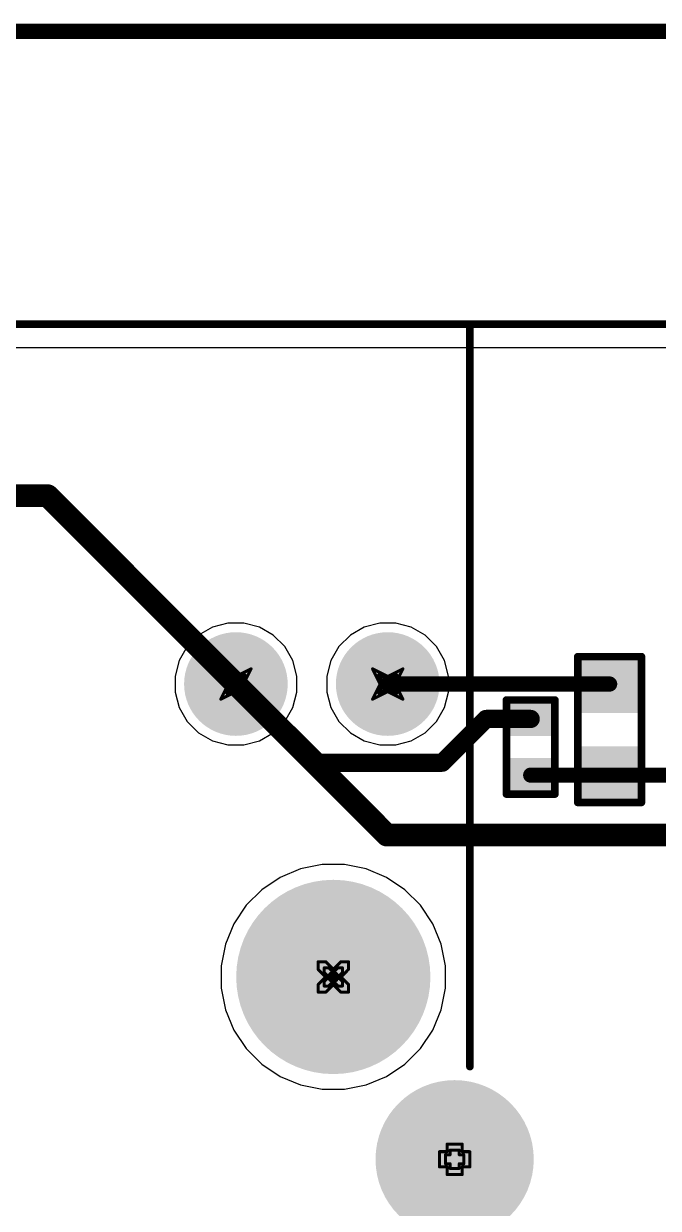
# Model space of a CAD drawing. Header units: inches. Extents: x 0 to 5032, y 0 to 5323.
# Drawn here: x 131.3 to 141.92, y 115.21 to 135.03 of the extents above; entities that cross this region are included whole.
import ezdxf

# ---------------------------------------------------------------- set-up
doc = ezdxf.new("R2010")
doc.units = ezdxf.units.IN
for name, color, linetype in [('Board Outline', 216, 'Continuous'), ('Bottom Layer', 5, 'Continuous'), ('Bottom Solder', 6, 'Continuous'), ('Drill Drawing', 1, 'Continuous'), ('Layer 1', 16, 'Continuous'), ('Layer 2', 76, 'Continuous'), ('Multi-Layer', 9, 'Continuous'), ('Pad Holes', 156, 'Continuous'), ('Top Layer', 1, 'Continuous'), ('Top Overlay', 2, 'Continuous'), ('Top Paste', 8, 'Continuous'), ('Top Solder', 216, 'Continuous')]:
    doc.layers.add(name, color=color, linetype=linetype)

# ---------------------------------------------------------------- blocks, each defined once
blk = doc.blocks.new('HR911105A_224')
at = {"layer": 'Bottom Layer'}
h = blk.add_hatch(color=5, dxfattribs=at)
edge = h.paths.add_edge_path()
edge.add_arc((4.085, 6.895), 0.765, 0, 360)
h = blk.add_hatch(color=5, dxfattribs=at)
edge = h.paths.add_edge_path()
edge.add_arc((6.625, 6.895), 0.765, 0, 360)
h = blk.add_hatch(color=5, dxfattribs=at)
edge = h.paths.add_edge_path()
edge.add_arc((7.745, -1.055), 1.222, 0, 360)
at = {"layer": 'Bottom Solder'}
h = blk.add_hatch(color=6, dxfattribs=at)
edge = h.paths.add_edge_path()
edge.add_arc((4.085, 6.895), 0.867, 0, 360)
h = blk.add_hatch(color=6, dxfattribs=at)
edge = h.paths.add_edge_path()
edge.add_arc((6.625, 6.895), 0.867, 0, 360)
h = blk.add_hatch(color=6, dxfattribs=at)
edge = h.paths.add_edge_path()
edge.add_arc((5.715, 1.995), 0.102, 0, 360)
h = blk.add_hatch(color=6, dxfattribs=at)
edge = h.paths.add_edge_path()
edge.add_arc((7.745, -1.055), 1.324, 0, 360)
at = {"layer": 'Layer 1'}
h = blk.add_hatch(color=16, dxfattribs=at)
edge = h.paths.add_edge_path()
edge.add_arc((4.085, 6.895), 0.765, 0, 360)
h = blk.add_hatch(color=16, dxfattribs=at)
edge = h.paths.add_edge_path()
edge.add_arc((6.625, 6.895), 0.765, 0, 360)
h = blk.add_hatch(color=16, dxfattribs=at)
edge = h.paths.add_edge_path()
edge.add_arc((7.745, -1.055), 1.222, 0, 360)
at = {"layer": 'Layer 2'}
h = blk.add_hatch(color=76, dxfattribs=at)
edge = h.paths.add_edge_path()
edge.add_arc((4.085, 6.895), 0.765, 0, 360)
h = blk.add_hatch(color=76, dxfattribs=at)
edge = h.paths.add_edge_path()
edge.add_arc((6.625, 6.895), 0.765, 0, 360)
h = blk.add_hatch(color=76, dxfattribs=at)
edge = h.paths.add_edge_path()
edge.add_arc((7.745, -1.055), 1.222, 0, 360)
at = {"layer": 'Multi-Layer'}
h = blk.add_hatch(color=9, dxfattribs=at)
edge = h.paths.add_edge_path()
edge.add_arc((4.085, 6.895), 0.765, 0, 360)
h = blk.add_hatch(color=9, dxfattribs=at)
edge = h.paths.add_edge_path()
edge.add_arc((6.625, 6.895), 0.765, 0, 360)
h = blk.add_hatch(color=9, dxfattribs=at)
edge = h.paths.add_edge_path()
edge.add_arc((7.745, -1.055), 1.222, 0, 360)
at = {"layer": 'Pad Holes'}
h = blk.add_hatch(color=7, dxfattribs=at)
edge = h.paths.add_edge_path()
edge.add_arc((4.085, 6.895), 0.51, 0, 360)
h = blk.add_hatch(color=7, dxfattribs=at)
edge = h.paths.add_edge_path()
edge.add_arc((6.625, 6.895), 0.51, 0, 360)
h = blk.add_hatch(color=7, dxfattribs=at)
edge = h.paths.add_edge_path()
edge.add_arc((5.715, 1.995), 1.625, 0, 360)
h = blk.add_hatch(color=7, dxfattribs=at)
edge = h.paths.add_edge_path()
edge.add_arc((7.745, -1.055), 0.815, 0, 360)
at = {"layer": 'Top Layer'}
h = blk.add_hatch(color=1, dxfattribs=at)
edge = h.paths.add_edge_path()
edge.add_arc((4.085, 6.895), 0.765, 0, 360)
h = blk.add_hatch(color=1, dxfattribs=at)
edge = h.paths.add_edge_path()
edge.add_arc((6.625, 6.895), 0.765, 0, 360)
h = blk.add_hatch(color=1, dxfattribs=at)
edge = h.paths.add_edge_path()
edge.add_arc((7.745, -1.055), 1.222, 0, 360)
at = {"layer": 'Top Solder'}
h = blk.add_hatch(color=216, dxfattribs=at)
edge = h.paths.add_edge_path()
edge.add_arc((4.085, 6.895), 0.867, 0, 360)
h = blk.add_hatch(color=216, dxfattribs=at)
edge = h.paths.add_edge_path()
edge.add_arc((6.625, 6.895), 0.867, 0, 360)
h = blk.add_hatch(color=216, dxfattribs=at)
edge = h.paths.add_edge_path()
edge.add_arc((5.715, 1.995), 0.102, 0, 360)
h = blk.add_hatch(color=216, dxfattribs=at)
edge = h.paths.add_edge_path()
edge.add_arc((7.745, -1.055), 1.324, 0, 360)
at = {"layer": 'Top Overlay'}
for points in [[(-8, 12.915, 0.127, 0.127, 0), (8, 12.915, 0.127, 0.127, 0)], [(8, 0.495, 0.127, 0.127, 0), (8, 12.915, 0.127, 0.127, 0)]]:
    blk.add_lwpolyline(points, format="xyseb", dxfattribs=at)
for points in [[(7.968, 12.915, 0.0635, 0.0635, 1), (8.032, 12.915, 0.0635, 0.0635, 1)], [(7.968, 12.915, 0.0635, 0.0635, 1), (8.032, 12.915, 0.0635, 0.0635, 1)], [(7.968, 0.495, 0.0635, 0.0635, 1), (8.032, 0.495, 0.0635, 0.0635, 1)]]:
    blk.add_lwpolyline(points, format="xyseb", close=True, dxfattribs=at)
blk = doc.blocks.new('R___0603_238')
at = {"layer": 'Top Layer'}
for points in [[(-0.381, 0.4445), (-0.381, -0.4445), (-1.143, -0.4445), (-1.143, 0.4445)], [(1.143, 0.4445), (1.143, -0.4445), (0.381, -0.4445), (0.381, 0.4445)]]:
    blk.add_hatch(color=1, dxfattribs=at).paths.add_polyline_path(points)
at = {"layer": 'Top Paste'}
for points in [[(-0.381, 0.4445), (-0.381, -0.4445), (-1.143, -0.4445), (-1.143, 0.4445)], [(1.143, 0.4445), (1.143, -0.4445), (0.381, -0.4445), (0.381, 0.4445)]]:
    blk.add_hatch(color=8, dxfattribs=at).paths.add_polyline_path(points)
at = {"layer": 'Top Solder'}
for points in [[(-0.2794, 0.5461), (-0.2794, -0.5461), (-1.2446, -0.5461), (-1.2446, 0.5461)], [(1.2446, 0.5461), (1.2446, -0.5461), (0.2794, -0.5461), (0.2794, 0.5461)]]:
    blk.add_hatch(color=216, dxfattribs=at).paths.add_polyline_path(points)
at = {"layer": 'Top Overlay'}
for points in [[(-1.2192, 0.5334, 0.127, 0.127, 0), (1.2192, 0.5334, 0.127, 0.127, 0)], [(-1.2192, 0.5334, 0.127, 0.127, 0), (-1.2192, -0.5334, 0.127, 0.127, 0)], [(1.2192, 0.5334, 0.127, 0.127, 0), (1.2192, -0.5334, 0.127, 0.127, 0)], [(-1.2192, -0.5334, 0.127, 0.127, 0), (1.2192, -0.5334, 0.127, 0.127, 0)]]:
    blk.add_lwpolyline(points, format="xyseb", dxfattribs=at)
for points in [[(-1.25095, 0.5334, 0.0635, 0.0635, 1), (-1.18745, 0.5334, 0.0635, 0.0635, 1)], [(-1.25095, 0.5334, 0.0635, 0.0635, 1), (-1.18745, 0.5334, 0.0635, 0.0635, 1)], [(1.18745, 0.5334, 0.0635, 0.0635, 1), (1.25095, 0.5334, 0.0635, 0.0635, 1)], [(1.18745, 0.5334, 0.0635, 0.0635, 1), (1.25095, 0.5334, 0.0635, 0.0635, 1)], [(-1.25095, -0.5334, 0.0635, 0.0635, 1), (-1.18745, -0.5334, 0.0635, 0.0635, 1)], [(-1.25095, -0.5334, 0.0635, 0.0635, 1), (-1.18745, -0.5334, 0.0635, 0.0635, 1)], [(1.18745, -0.5334, 0.0635, 0.0635, 1), (1.25095, -0.5334, 0.0635, 0.0635, 1)], [(1.18745, -0.5334, 0.0635, 0.0635, 1), (1.25095, -0.5334, 0.0635, 0.0635, 1)]]:
    blk.add_lwpolyline(points, format="xyseb", close=True, dxfattribs=at)
blk = doc.blocks.new('R___0402_242')
at = {"layer": 'Top Layer'}
for points in [[(-0.699, -0.318), (-0.699, 0.317), (-0.241, 0.317), (-0.241, -0.318)], [(0.241, -0.318), (0.241, 0.317), (0.699, 0.317), (0.699, -0.318)]]:
    blk.add_hatch(color=1, dxfattribs=at).paths.add_polyline_path(points)
at = {"layer": 'Top Paste'}
for points in [[(-0.699, -0.318), (-0.699, 0.317), (-0.241, 0.317), (-0.241, -0.318)], [(0.241, -0.318), (0.241, 0.317), (0.699, 0.317), (0.699, -0.318)]]:
    blk.add_hatch(color=8, dxfattribs=at).paths.add_polyline_path(points)
at = {"layer": 'Top Solder'}
for points in [[(-0.754, -0.373), (-0.754, 0.373), (-0.186, 0.373), (-0.186, -0.373)], [(0.186, -0.373), (0.186, 0.373), (0.754, 0.373), (0.754, -0.373)]]:
    blk.add_hatch(color=216, dxfattribs=at).paths.add_polyline_path(points)
at = {"layer": 'Top Overlay'}
for points in [[(-0.787, -0.406, 0.127, 0.127, 0), (-0.787, 0.406, 0.127, 0.127, 0)], [(0.787, 0.406, 0.127, 0.127, 0), (-0.787, 0.406, 0.127, 0.127, 0)], [(0.787, -0.406, 0.127, 0.127, 0), (0.787, 0.406, 0.127, 0.127, 0)], [(0.787, -0.406, 0.127, 0.127, 0), (-0.787, -0.406, 0.127, 0.127, 0)], [(0.813, -0.432, 0.00323, 0.00323, 0), (-0.813, -0.432, 0.00323, 0.00323, 0)]]:
    blk.add_lwpolyline(points, format="xyseb", dxfattribs=at)
for points in [[(-0.819, 0.406, 0.0635, 0.0635, 1), (-0.756, 0.406, 0.0635, 0.0635, 1)], [(-0.819, 0.406, 0.0635, 0.0635, 1), (-0.756, 0.406, 0.0635, 0.0635, 1)], [(0.756, 0.406, 0.0635, 0.0635, 1), (0.819, 0.406, 0.0635, 0.0635, 1)], [(0.756, 0.406, 0.0635, 0.0635, 1), (0.819, 0.406, 0.0635, 0.0635, 1)], [(-0.819, -0.406, 0.0635, 0.0635, 1), (-0.756, -0.406, 0.0635, 0.0635, 1)], [(-0.819, -0.406, 0.0635, 0.0635, 1), (-0.756, -0.406, 0.0635, 0.0635, 1)], [(0.756, -0.406, 0.0635, 0.0635, 1), (0.819, -0.406, 0.0635, 0.0635, 1)], [(0.756, -0.406, 0.0635, 0.0635, 1), (0.819, -0.406, 0.0635, 0.0635, 1)], [(-0.814, -0.432, 0.00161, 0.00161, 1), (-0.812, -0.432, 0.00161, 0.00161, 1)], [(0.812, -0.432, 0.00161, 0.00161, 1), (0.814, -0.432, 0.00161, 0.00161, 1)]]:
    blk.add_lwpolyline(points, format="xyseb", close=True, dxfattribs=at)

msp = doc.modelspace()

# ---------------------------------------------------------------- linework, layer by layer
at = {"layer": 'Board Outline'}
for points in [[(107.618, 134.899, 0.254, 0.254, 0), (200, 134.899, 0.254, 0.254, 0)], [(0, 130, 0.127, 0.127, 0), (200, 130, 0.127, 0.127, 0)]]:
    msp.add_lwpolyline(points, format="xyseb", dxfattribs=at)
at = {"layer": 'Bottom Layer'}
msp.add_line((162.213, 130.002), (122.775, 130.002), dxfattribs=at)
at = {"layer": 'Drill Drawing'}
for points in [[(134.598, 124.234, 0.0508, 0.0508, 0), (134.852, 124.107, 0.0508, 0.0508, 0)], [(134.598, 124.234, 0.0508, 0.0508, 0), (134.725, 123.98, 0.0508, 0.0508, 0)], [(134.852, 124.107, 0.0508, 0.0508, 0), (135.106, 124.234, 0.0508, 0.0508, 0)], [(134.979, 123.98, 0.0508, 0.0508, 0), (135.106, 124.234, 0.0508, 0.0508, 0)], [(137.138, 124.234, 0.0508, 0.0508, 0), (137.392, 124.107, 0.0508, 0.0508, 0)], [(137.138, 124.234, 0.0508, 0.0508, 0), (137.265, 123.98, 0.0508, 0.0508, 0)], [(137.392, 124.107, 0.0508, 0.0508, 0), (137.646, 124.234, 0.0508, 0.0508, 0)], [(137.519, 123.98, 0.0508, 0.0508, 0), (137.646, 124.234, 0.0508, 0.0508, 0)], [(134.7, 124.132, 0.0508, 0.0508, 0), (134.852, 124.056, 0.0508, 0.0508, 0)], [(134.7, 124.132, 0.0508, 0.0508, 0), (134.776, 123.98, 0.0508, 0.0508, 0)], [(134.852, 124.056, 0.0508, 0.0508, 0), (135.005, 124.132, 0.0508, 0.0508, 0)], [(134.929, 123.98, 0.0508, 0.0508, 0), (135.005, 124.132, 0.0508, 0.0508, 0)], [(137.24, 124.132, 0.0508, 0.0508, 0), (137.392, 124.056, 0.0508, 0.0508, 0)], [(137.24, 124.132, 0.0508, 0.0508, 0), (137.316, 123.98, 0.0508, 0.0508, 0)], [(137.392, 124.056, 0.0508, 0.0508, 0), (137.545, 124.132, 0.0508, 0.0508, 0)], [(137.469, 123.98, 0.0508, 0.0508, 0), (137.545, 124.132, 0.0508, 0.0508, 0)], [(134.598, 123.726, 0.0508, 0.0508, 0), (134.725, 123.98, 0.0508, 0.0508, 0)], [(134.598, 123.726, 0.0508, 0.0508, 0), (134.852, 123.853, 0.0508, 0.0508, 0)], [(134.7, 123.828, 0.0508, 0.0508, 0), (134.776, 123.98, 0.0508, 0.0508, 0)], [(134.7, 123.828, 0.0508, 0.0508, 0), (134.852, 123.904, 0.0508, 0.0508, 0)], [(134.852, 123.904, 0.0508, 0.0508, 0), (135.005, 123.828, 0.0508, 0.0508, 0)], [(134.852, 123.853, 0.0508, 0.0508, 0), (135.106, 123.726, 0.0508, 0.0508, 0)], [(134.929, 123.98, 0.0508, 0.0508, 0), (135.005, 123.828, 0.0508, 0.0508, 0)], [(134.979, 123.98, 0.0508, 0.0508, 0), (135.106, 123.726, 0.0508, 0.0508, 0)], [(137.138, 123.726, 0.0508, 0.0508, 0), (137.265, 123.98, 0.0508, 0.0508, 0)], [(137.138, 123.726, 0.0508, 0.0508, 0), (137.392, 123.853, 0.0508, 0.0508, 0)], [(137.24, 123.828, 0.0508, 0.0508, 0), (137.316, 123.98, 0.0508, 0.0508, 0)], [(137.24, 123.828, 0.0508, 0.0508, 0), (137.392, 123.904, 0.0508, 0.0508, 0)], [(137.392, 123.904, 0.0508, 0.0508, 0), (137.545, 123.828, 0.0508, 0.0508, 0)], [(137.392, 123.853, 0.0508, 0.0508, 0), (137.646, 123.726, 0.0508, 0.0508, 0)], [(137.469, 123.98, 0.0508, 0.0508, 0), (137.545, 123.828, 0.0508, 0.0508, 0)], [(137.519, 123.98, 0.0508, 0.0508, 0), (137.646, 123.726, 0.0508, 0.0508, 0)], [(136.228, 119.207, 0.0508, 0.0508, 0), (136.228, 119.334, 0.0508, 0.0508, 0)], [(136.228, 119.334, 0.0508, 0.0508, 0), (136.355, 119.334, 0.0508, 0.0508, 0)], [(136.355, 119.334, 0.0508, 0.0508, 0), (136.482, 119.207, 0.0508, 0.0508, 0)], [(136.482, 119.207, 0.0508, 0.0508, 0), (136.609, 119.334, 0.0508, 0.0508, 0)], [(136.609, 119.334, 0.0508, 0.0508, 0), (136.736, 119.334, 0.0508, 0.0508, 0)], [(136.736, 119.207, 0.0508, 0.0508, 0), (136.736, 119.334, 0.0508, 0.0508, 0)], [(136.228, 119.207, 0.0508, 0.0508, 0), (136.355, 119.08, 0.0508, 0.0508, 0)], [(136.228, 118.953, 0.0508, 0.0508, 0), (136.355, 119.08, 0.0508, 0.0508, 0)], [(136.33, 119.156, 0.0508, 0.0508, 0), (136.33, 119.232, 0.0508, 0.0508, 0)], [(136.33, 119.232, 0.0508, 0.0508, 0), (136.406, 119.232, 0.0508, 0.0508, 0)], [(136.33, 119.156, 0.0508, 0.0508, 0), (136.406, 119.08, 0.0508, 0.0508, 0)], [(136.33, 119.004, 0.0508, 0.0508, 0), (136.406, 119.08, 0.0508, 0.0508, 0)], [(136.406, 119.232, 0.0508, 0.0508, 0), (136.482, 119.156, 0.0508, 0.0508, 0)], [(136.482, 119.156, 0.0508, 0.0508, 0), (136.559, 119.232, 0.0508, 0.0508, 0)], [(136.559, 119.232, 0.0508, 0.0508, 0), (136.635, 119.232, 0.0508, 0.0508, 0)], [(136.559, 119.08, 0.0508, 0.0508, 0), (136.635, 119.156, 0.0508, 0.0508, 0)], [(136.559, 119.08, 0.0508, 0.0508, 0), (136.635, 119.004, 0.0508, 0.0508, 0)], [(136.609, 119.08, 0.0508, 0.0508, 0), (136.736, 119.207, 0.0508, 0.0508, 0)], [(136.609, 119.08, 0.0508, 0.0508, 0), (136.736, 118.953, 0.0508, 0.0508, 0)], [(136.635, 119.156, 0.0508, 0.0508, 0), (136.635, 119.232, 0.0508, 0.0508, 0)], [(136.228, 118.826, 0.0508, 0.0508, 0), (136.228, 118.953, 0.0508, 0.0508, 0)], [(136.33, 118.928, 0.0508, 0.0508, 0), (136.33, 119.004, 0.0508, 0.0508, 0)], [(136.33, 118.928, 0.0508, 0.0508, 0), (136.406, 118.928, 0.0508, 0.0508, 0)], [(136.355, 118.826, 0.0508, 0.0508, 0), (136.482, 118.953, 0.0508, 0.0508, 0)], [(136.406, 118.928, 0.0508, 0.0508, 0), (136.482, 119.004, 0.0508, 0.0508, 0)], [(136.482, 119.004, 0.0508, 0.0508, 0), (136.559, 118.928, 0.0508, 0.0508, 0)], [(136.482, 118.953, 0.0508, 0.0508, 0), (136.609, 118.826, 0.0508, 0.0508, 0)], [(136.559, 118.928, 0.0508, 0.0508, 0), (136.635, 118.928, 0.0508, 0.0508, 0)], [(136.635, 118.928, 0.0508, 0.0508, 0), (136.635, 119.004, 0.0508, 0.0508, 0)], [(136.736, 118.826, 0.0508, 0.0508, 0), (136.736, 118.953, 0.0508, 0.0508, 0)], [(136.228, 118.826, 0.0508, 0.0508, 0), (136.355, 118.826, 0.0508, 0.0508, 0)], [(136.609, 118.826, 0.0508, 0.0508, 0), (136.736, 118.826, 0.0508, 0.0508, 0)], [(138.258, 115.903, 0.0508, 0.0508, 0), (138.258, 116.157, 0.0508, 0.0508, 0)], [(138.258, 116.157, 0.0508, 0.0508, 0), (138.385, 116.157, 0.0508, 0.0508, 0)], [(138.36, 115.954, 0.0508, 0.0508, 0), (138.36, 116.106, 0.0508, 0.0508, 0)], [(138.36, 116.106, 0.0508, 0.0508, 0), (138.436, 116.106, 0.0508, 0.0508, 0)], [(138.385, 116.157, 0.0508, 0.0508, 0), (138.385, 116.284, 0.0508, 0.0508, 0)], [(138.385, 116.284, 0.0508, 0.0508, 0), (138.639, 116.284, 0.0508, 0.0508, 0)], [(138.436, 116.106, 0.0508, 0.0508, 0), (138.436, 116.182, 0.0508, 0.0508, 0)], [(138.436, 116.182, 0.0508, 0.0508, 0), (138.589, 116.182, 0.0508, 0.0508, 0)], [(138.589, 116.106, 0.0508, 0.0508, 0), (138.589, 116.182, 0.0508, 0.0508, 0)], [(138.589, 116.106, 0.0508, 0.0508, 0), (138.665, 116.106, 0.0508, 0.0508, 0)], [(138.639, 116.157, 0.0508, 0.0508, 0), (138.639, 116.284, 0.0508, 0.0508, 0)], [(138.639, 116.157, 0.0508, 0.0508, 0), (138.766, 116.157, 0.0508, 0.0508, 0)], [(138.665, 115.954, 0.0508, 0.0508, 0), (138.665, 116.106, 0.0508, 0.0508, 0)], [(138.766, 115.903, 0.0508, 0.0508, 0), (138.766, 116.157, 0.0508, 0.0508, 0)], [(138.258, 115.903, 0.0508, 0.0508, 0), (138.385, 115.903, 0.0508, 0.0508, 0)], [(138.36, 115.954, 0.0508, 0.0508, 0), (138.436, 115.954, 0.0508, 0.0508, 0)], [(138.385, 115.776, 0.0508, 0.0508, 0), (138.385, 115.903, 0.0508, 0.0508, 0)], [(138.436, 115.878, 0.0508, 0.0508, 0), (138.436, 115.954, 0.0508, 0.0508, 0)], [(138.589, 115.954, 0.0508, 0.0508, 0), (138.665, 115.954, 0.0508, 0.0508, 0)], [(138.589, 115.878, 0.0508, 0.0508, 0), (138.589, 115.954, 0.0508, 0.0508, 0)], [(138.639, 115.903, 0.0508, 0.0508, 0), (138.766, 115.903, 0.0508, 0.0508, 0)], [(138.639, 115.776, 0.0508, 0.0508, 0), (138.639, 115.903, 0.0508, 0.0508, 0)], [(138.385, 115.776, 0.0508, 0.0508, 0), (138.639, 115.776, 0.0508, 0.0508, 0)], [(138.436, 115.878, 0.0508, 0.0508, 0), (138.589, 115.878, 0.0508, 0.0508, 0)]]:
    msp.add_lwpolyline(points, format="xyseb", dxfattribs=at)
for points in [[(134.586, 124.234, 0.0254, 0.0254, 1), (134.611, 124.234, 0.0254, 0.0254, 1)], [(134.586, 124.234, 0.0254, 0.0254, 1), (134.611, 124.234, 0.0254, 0.0254, 1)], [(135.094, 124.234, 0.0254, 0.0254, 1), (135.119, 124.234, 0.0254, 0.0254, 1)], [(135.094, 124.234, 0.0254, 0.0254, 1), (135.119, 124.234, 0.0254, 0.0254, 1)], [(137.126, 124.234, 0.0254, 0.0254, 1), (137.151, 124.234, 0.0254, 0.0254, 1)], [(137.126, 124.234, 0.0254, 0.0254, 1), (137.151, 124.234, 0.0254, 0.0254, 1)], [(137.634, 124.234, 0.0254, 0.0254, 1), (137.659, 124.234, 0.0254, 0.0254, 1)], [(137.634, 124.234, 0.0254, 0.0254, 1), (137.659, 124.234, 0.0254, 0.0254, 1)], [(134.687, 124.132, 0.0254, 0.0254, 1), (134.713, 124.132, 0.0254, 0.0254, 1)], [(134.687, 124.132, 0.0254, 0.0254, 1), (134.713, 124.132, 0.0254, 0.0254, 1)], [(134.84, 124.107, 0.0254, 0.0254, 1), (134.865, 124.107, 0.0254, 0.0254, 1)], [(134.84, 124.107, 0.0254, 0.0254, 1), (134.865, 124.107, 0.0254, 0.0254, 1)], [(134.84, 124.056, 0.0254, 0.0254, 1), (134.865, 124.056, 0.0254, 0.0254, 1)], [(134.84, 124.056, 0.0254, 0.0254, 1), (134.865, 124.056, 0.0254, 0.0254, 1)], [(134.992, 124.132, 0.0254, 0.0254, 1), (135.017, 124.132, 0.0254, 0.0254, 1)], [(134.992, 124.132, 0.0254, 0.0254, 1), (135.017, 124.132, 0.0254, 0.0254, 1)], [(137.227, 124.132, 0.0254, 0.0254, 1), (137.253, 124.132, 0.0254, 0.0254, 1)], [(137.227, 124.132, 0.0254, 0.0254, 1), (137.253, 124.132, 0.0254, 0.0254, 1)], [(137.38, 124.107, 0.0254, 0.0254, 1), (137.405, 124.107, 0.0254, 0.0254, 1)], [(137.38, 124.107, 0.0254, 0.0254, 1), (137.405, 124.107, 0.0254, 0.0254, 1)], [(137.38, 124.056, 0.0254, 0.0254, 1), (137.405, 124.056, 0.0254, 0.0254, 1)], [(137.38, 124.056, 0.0254, 0.0254, 1), (137.405, 124.056, 0.0254, 0.0254, 1)], [(137.532, 124.132, 0.0254, 0.0254, 1), (137.557, 124.132, 0.0254, 0.0254, 1)], [(137.532, 124.132, 0.0254, 0.0254, 1), (137.557, 124.132, 0.0254, 0.0254, 1)], [(134.713, 123.98, 0.0254, 0.0254, 1), (134.738, 123.98, 0.0254, 0.0254, 1)], [(134.713, 123.98, 0.0254, 0.0254, 1), (134.738, 123.98, 0.0254, 0.0254, 1)], [(134.763, 123.98, 0.0254, 0.0254, 1), (134.789, 123.98, 0.0254, 0.0254, 1)], [(134.763, 123.98, 0.0254, 0.0254, 1), (134.789, 123.98, 0.0254, 0.0254, 1)], [(134.84, 123.904, 0.0254, 0.0254, 1), (134.865, 123.904, 0.0254, 0.0254, 1)], [(134.84, 123.904, 0.0254, 0.0254, 1), (134.865, 123.904, 0.0254, 0.0254, 1)], [(134.84, 123.853, 0.0254, 0.0254, 1), (134.865, 123.853, 0.0254, 0.0254, 1)], [(134.84, 123.853, 0.0254, 0.0254, 1), (134.865, 123.853, 0.0254, 0.0254, 1)], [(134.916, 123.98, 0.0254, 0.0254, 1), (134.941, 123.98, 0.0254, 0.0254, 1)], [(134.916, 123.98, 0.0254, 0.0254, 1), (134.941, 123.98, 0.0254, 0.0254, 1)], [(134.967, 123.98, 0.0254, 0.0254, 1), (134.992, 123.98, 0.0254, 0.0254, 1)], [(134.967, 123.98, 0.0254, 0.0254, 1), (134.992, 123.98, 0.0254, 0.0254, 1)], [(137.253, 123.98, 0.0254, 0.0254, 1), (137.278, 123.98, 0.0254, 0.0254, 1)], [(137.253, 123.98, 0.0254, 0.0254, 1), (137.278, 123.98, 0.0254, 0.0254, 1)], [(137.303, 123.98, 0.0254, 0.0254, 1), (137.329, 123.98, 0.0254, 0.0254, 1)], [(137.303, 123.98, 0.0254, 0.0254, 1), (137.329, 123.98, 0.0254, 0.0254, 1)], [(137.38, 123.904, 0.0254, 0.0254, 1), (137.405, 123.904, 0.0254, 0.0254, 1)], [(137.38, 123.904, 0.0254, 0.0254, 1), (137.405, 123.904, 0.0254, 0.0254, 1)], [(137.38, 123.853, 0.0254, 0.0254, 1), (137.405, 123.853, 0.0254, 0.0254, 1)], [(137.38, 123.853, 0.0254, 0.0254, 1), (137.405, 123.853, 0.0254, 0.0254, 1)], [(137.456, 123.98, 0.0254, 0.0254, 1), (137.481, 123.98, 0.0254, 0.0254, 1)], [(137.456, 123.98, 0.0254, 0.0254, 1), (137.481, 123.98, 0.0254, 0.0254, 1)], [(137.507, 123.98, 0.0254, 0.0254, 1), (137.532, 123.98, 0.0254, 0.0254, 1)], [(137.507, 123.98, 0.0254, 0.0254, 1), (137.532, 123.98, 0.0254, 0.0254, 1)], [(134.586, 123.726, 0.0254, 0.0254, 1), (134.611, 123.726, 0.0254, 0.0254, 1)], [(134.586, 123.726, 0.0254, 0.0254, 1), (134.611, 123.726, 0.0254, 0.0254, 1)], [(134.687, 123.828, 0.0254, 0.0254, 1), (134.713, 123.828, 0.0254, 0.0254, 1)], [(134.687, 123.828, 0.0254, 0.0254, 1), (134.713, 123.828, 0.0254, 0.0254, 1)], [(134.992, 123.828, 0.0254, 0.0254, 1), (135.017, 123.828, 0.0254, 0.0254, 1)], [(134.992, 123.828, 0.0254, 0.0254, 1), (135.017, 123.828, 0.0254, 0.0254, 1)], [(135.094, 123.726, 0.0254, 0.0254, 1), (135.119, 123.726, 0.0254, 0.0254, 1)], [(135.094, 123.726, 0.0254, 0.0254, 1), (135.119, 123.726, 0.0254, 0.0254, 1)], [(137.126, 123.726, 0.0254, 0.0254, 1), (137.151, 123.726, 0.0254, 0.0254, 1)], [(137.126, 123.726, 0.0254, 0.0254, 1), (137.151, 123.726, 0.0254, 0.0254, 1)], [(137.227, 123.828, 0.0254, 0.0254, 1), (137.253, 123.828, 0.0254, 0.0254, 1)], [(137.227, 123.828, 0.0254, 0.0254, 1), (137.253, 123.828, 0.0254, 0.0254, 1)], [(137.532, 123.828, 0.0254, 0.0254, 1), (137.557, 123.828, 0.0254, 0.0254, 1)], [(137.532, 123.828, 0.0254, 0.0254, 1), (137.557, 123.828, 0.0254, 0.0254, 1)], [(137.634, 123.726, 0.0254, 0.0254, 1), (137.659, 123.726, 0.0254, 0.0254, 1)], [(137.634, 123.726, 0.0254, 0.0254, 1), (137.659, 123.726, 0.0254, 0.0254, 1)], [(136.216, 119.334, 0.0254, 0.0254, 1), (136.241, 119.334, 0.0254, 0.0254, 1)], [(136.216, 119.334, 0.0254, 0.0254, 1), (136.241, 119.334, 0.0254, 0.0254, 1)], [(136.343, 119.334, 0.0254, 0.0254, 1), (136.368, 119.334, 0.0254, 0.0254, 1)], [(136.343, 119.334, 0.0254, 0.0254, 1), (136.368, 119.334, 0.0254, 0.0254, 1)], [(136.597, 119.334, 0.0254, 0.0254, 1), (136.622, 119.334, 0.0254, 0.0254, 1)], [(136.597, 119.334, 0.0254, 0.0254, 1), (136.622, 119.334, 0.0254, 0.0254, 1)], [(136.724, 119.334, 0.0254, 0.0254, 1), (136.749, 119.334, 0.0254, 0.0254, 1)], [(136.724, 119.334, 0.0254, 0.0254, 1), (136.749, 119.334, 0.0254, 0.0254, 1)], [(136.216, 119.207, 0.0254, 0.0254, 1), (136.241, 119.207, 0.0254, 0.0254, 1)], [(136.216, 119.207, 0.0254, 0.0254, 1), (136.241, 119.207, 0.0254, 0.0254, 1)], [(136.317, 119.232, 0.0254, 0.0254, 1), (136.343, 119.232, 0.0254, 0.0254, 1)], [(136.317, 119.232, 0.0254, 0.0254, 1), (136.343, 119.232, 0.0254, 0.0254, 1)], [(136.317, 119.156, 0.0254, 0.0254, 1), (136.343, 119.156, 0.0254, 0.0254, 1)], [(136.317, 119.156, 0.0254, 0.0254, 1), (136.343, 119.156, 0.0254, 0.0254, 1)], [(136.343, 119.08, 0.0254, 0.0254, 1), (136.368, 119.08, 0.0254, 0.0254, 1)], [(136.343, 119.08, 0.0254, 0.0254, 1), (136.368, 119.08, 0.0254, 0.0254, 1)], [(136.393, 119.232, 0.0254, 0.0254, 1), (136.419, 119.232, 0.0254, 0.0254, 1)], [(136.393, 119.232, 0.0254, 0.0254, 1), (136.419, 119.232, 0.0254, 0.0254, 1)], [(136.393, 119.08, 0.0254, 0.0254, 1), (136.419, 119.08, 0.0254, 0.0254, 1)], [(136.393, 119.08, 0.0254, 0.0254, 1), (136.419, 119.08, 0.0254, 0.0254, 1)], [(136.47, 119.207, 0.0254, 0.0254, 1), (136.495, 119.207, 0.0254, 0.0254, 1)], [(136.47, 119.207, 0.0254, 0.0254, 1), (136.495, 119.207, 0.0254, 0.0254, 1)], [(136.47, 119.156, 0.0254, 0.0254, 1), (136.495, 119.156, 0.0254, 0.0254, 1)], [(136.47, 119.156, 0.0254, 0.0254, 1), (136.495, 119.156, 0.0254, 0.0254, 1)], [(136.546, 119.232, 0.0254, 0.0254, 1), (136.571, 119.232, 0.0254, 0.0254, 1)], [(136.546, 119.232, 0.0254, 0.0254, 1), (136.571, 119.232, 0.0254, 0.0254, 1)], [(136.546, 119.08, 0.0254, 0.0254, 1), (136.571, 119.08, 0.0254, 0.0254, 1)], [(136.546, 119.08, 0.0254, 0.0254, 1), (136.571, 119.08, 0.0254, 0.0254, 1)], [(136.597, 119.08, 0.0254, 0.0254, 1), (136.622, 119.08, 0.0254, 0.0254, 1)], [(136.597, 119.08, 0.0254, 0.0254, 1), (136.622, 119.08, 0.0254, 0.0254, 1)], [(136.622, 119.232, 0.0254, 0.0254, 1), (136.647, 119.232, 0.0254, 0.0254, 1)], [(136.622, 119.232, 0.0254, 0.0254, 1), (136.647, 119.232, 0.0254, 0.0254, 1)], [(136.622, 119.156, 0.0254, 0.0254, 1), (136.647, 119.156, 0.0254, 0.0254, 1)], [(136.622, 119.156, 0.0254, 0.0254, 1), (136.647, 119.156, 0.0254, 0.0254, 1)], [(136.724, 119.207, 0.0254, 0.0254, 1), (136.749, 119.207, 0.0254, 0.0254, 1)], [(136.724, 119.207, 0.0254, 0.0254, 1), (136.749, 119.207, 0.0254, 0.0254, 1)], [(136.216, 118.953, 0.0254, 0.0254, 1), (136.241, 118.953, 0.0254, 0.0254, 1)], [(136.216, 118.953, 0.0254, 0.0254, 1), (136.241, 118.953, 0.0254, 0.0254, 1)], [(136.317, 119.004, 0.0254, 0.0254, 1), (136.343, 119.004, 0.0254, 0.0254, 1)], [(136.317, 119.004, 0.0254, 0.0254, 1), (136.343, 119.004, 0.0254, 0.0254, 1)], [(136.317, 118.928, 0.0254, 0.0254, 1), (136.343, 118.928, 0.0254, 0.0254, 1)], [(136.317, 118.928, 0.0254, 0.0254, 1), (136.343, 118.928, 0.0254, 0.0254, 1)], [(136.393, 118.928, 0.0254, 0.0254, 1), (136.419, 118.928, 0.0254, 0.0254, 1)], [(136.393, 118.928, 0.0254, 0.0254, 1), (136.419, 118.928, 0.0254, 0.0254, 1)], [(136.47, 119.004, 0.0254, 0.0254, 1), (136.495, 119.004, 0.0254, 0.0254, 1)], [(136.47, 119.004, 0.0254, 0.0254, 1), (136.495, 119.004, 0.0254, 0.0254, 1)], [(136.47, 118.953, 0.0254, 0.0254, 1), (136.495, 118.953, 0.0254, 0.0254, 1)], [(136.47, 118.953, 0.0254, 0.0254, 1), (136.495, 118.953, 0.0254, 0.0254, 1)], [(136.546, 118.928, 0.0254, 0.0254, 1), (136.571, 118.928, 0.0254, 0.0254, 1)], [(136.546, 118.928, 0.0254, 0.0254, 1), (136.571, 118.928, 0.0254, 0.0254, 1)], [(136.622, 119.004, 0.0254, 0.0254, 1), (136.647, 119.004, 0.0254, 0.0254, 1)], [(136.622, 119.004, 0.0254, 0.0254, 1), (136.647, 119.004, 0.0254, 0.0254, 1)], [(136.622, 118.928, 0.0254, 0.0254, 1), (136.647, 118.928, 0.0254, 0.0254, 1)], [(136.622, 118.928, 0.0254, 0.0254, 1), (136.647, 118.928, 0.0254, 0.0254, 1)], [(136.724, 118.953, 0.0254, 0.0254, 1), (136.749, 118.953, 0.0254, 0.0254, 1)], [(136.724, 118.953, 0.0254, 0.0254, 1), (136.749, 118.953, 0.0254, 0.0254, 1)], [(136.216, 118.826, 0.0254, 0.0254, 1), (136.241, 118.826, 0.0254, 0.0254, 1)], [(136.216, 118.826, 0.0254, 0.0254, 1), (136.241, 118.826, 0.0254, 0.0254, 1)], [(136.343, 118.826, 0.0254, 0.0254, 1), (136.368, 118.826, 0.0254, 0.0254, 1)], [(136.343, 118.826, 0.0254, 0.0254, 1), (136.368, 118.826, 0.0254, 0.0254, 1)], [(136.597, 118.826, 0.0254, 0.0254, 1), (136.622, 118.826, 0.0254, 0.0254, 1)], [(136.597, 118.826, 0.0254, 0.0254, 1), (136.622, 118.826, 0.0254, 0.0254, 1)], [(136.724, 118.826, 0.0254, 0.0254, 1), (136.749, 118.826, 0.0254, 0.0254, 1)], [(136.724, 118.826, 0.0254, 0.0254, 1), (136.749, 118.826, 0.0254, 0.0254, 1)], [(138.246, 116.157, 0.0254, 0.0254, 1), (138.271, 116.157, 0.0254, 0.0254, 1)], [(138.246, 116.157, 0.0254, 0.0254, 1), (138.271, 116.157, 0.0254, 0.0254, 1)], [(138.347, 116.106, 0.0254, 0.0254, 1), (138.373, 116.106, 0.0254, 0.0254, 1)], [(138.347, 116.106, 0.0254, 0.0254, 1), (138.373, 116.106, 0.0254, 0.0254, 1)], [(138.373, 116.284, 0.0254, 0.0254, 1), (138.398, 116.284, 0.0254, 0.0254, 1)], [(138.373, 116.284, 0.0254, 0.0254, 1), (138.398, 116.284, 0.0254, 0.0254, 1)], [(138.373, 116.157, 0.0254, 0.0254, 1), (138.398, 116.157, 0.0254, 0.0254, 1)], [(138.373, 116.157, 0.0254, 0.0254, 1), (138.398, 116.157, 0.0254, 0.0254, 1)], [(138.423, 116.182, 0.0254, 0.0254, 1), (138.449, 116.182, 0.0254, 0.0254, 1)], [(138.423, 116.182, 0.0254, 0.0254, 1), (138.449, 116.182, 0.0254, 0.0254, 1)], [(138.423, 116.106, 0.0254, 0.0254, 1), (138.449, 116.106, 0.0254, 0.0254, 1)], [(138.423, 116.106, 0.0254, 0.0254, 1), (138.449, 116.106, 0.0254, 0.0254, 1)], [(138.576, 116.182, 0.0254, 0.0254, 1), (138.601, 116.182, 0.0254, 0.0254, 1)], [(138.576, 116.182, 0.0254, 0.0254, 1), (138.601, 116.182, 0.0254, 0.0254, 1)], [(138.576, 116.106, 0.0254, 0.0254, 1), (138.601, 116.106, 0.0254, 0.0254, 1)], [(138.576, 116.106, 0.0254, 0.0254, 1), (138.601, 116.106, 0.0254, 0.0254, 1)], [(138.627, 116.284, 0.0254, 0.0254, 1), (138.652, 116.284, 0.0254, 0.0254, 1)], [(138.627, 116.284, 0.0254, 0.0254, 1), (138.652, 116.284, 0.0254, 0.0254, 1)], [(138.627, 116.157, 0.0254, 0.0254, 1), (138.652, 116.157, 0.0254, 0.0254, 1)], [(138.627, 116.157, 0.0254, 0.0254, 1), (138.652, 116.157, 0.0254, 0.0254, 1)], [(138.652, 116.106, 0.0254, 0.0254, 1), (138.677, 116.106, 0.0254, 0.0254, 1)], [(138.652, 116.106, 0.0254, 0.0254, 1), (138.677, 116.106, 0.0254, 0.0254, 1)], [(138.754, 116.157, 0.0254, 0.0254, 1), (138.779, 116.157, 0.0254, 0.0254, 1)], [(138.754, 116.157, 0.0254, 0.0254, 1), (138.779, 116.157, 0.0254, 0.0254, 1)], [(138.246, 115.903, 0.0254, 0.0254, 1), (138.271, 115.903, 0.0254, 0.0254, 1)], [(138.246, 115.903, 0.0254, 0.0254, 1), (138.271, 115.903, 0.0254, 0.0254, 1)], [(138.347, 115.954, 0.0254, 0.0254, 1), (138.373, 115.954, 0.0254, 0.0254, 1)], [(138.347, 115.954, 0.0254, 0.0254, 1), (138.373, 115.954, 0.0254, 0.0254, 1)], [(138.373, 115.903, 0.0254, 0.0254, 1), (138.398, 115.903, 0.0254, 0.0254, 1)], [(138.373, 115.903, 0.0254, 0.0254, 1), (138.398, 115.903, 0.0254, 0.0254, 1)], [(138.423, 115.954, 0.0254, 0.0254, 1), (138.449, 115.954, 0.0254, 0.0254, 1)], [(138.423, 115.954, 0.0254, 0.0254, 1), (138.449, 115.954, 0.0254, 0.0254, 1)], [(138.576, 115.954, 0.0254, 0.0254, 1), (138.601, 115.954, 0.0254, 0.0254, 1)], [(138.576, 115.954, 0.0254, 0.0254, 1), (138.601, 115.954, 0.0254, 0.0254, 1)], [(138.627, 115.903, 0.0254, 0.0254, 1), (138.652, 115.903, 0.0254, 0.0254, 1)], [(138.627, 115.903, 0.0254, 0.0254, 1), (138.652, 115.903, 0.0254, 0.0254, 1)], [(138.652, 115.954, 0.0254, 0.0254, 1), (138.677, 115.954, 0.0254, 0.0254, 1)], [(138.652, 115.954, 0.0254, 0.0254, 1), (138.677, 115.954, 0.0254, 0.0254, 1)], [(138.754, 115.903, 0.0254, 0.0254, 1), (138.779, 115.903, 0.0254, 0.0254, 1)], [(138.754, 115.903, 0.0254, 0.0254, 1), (138.779, 115.903, 0.0254, 0.0254, 1)], [(138.373, 115.776, 0.0254, 0.0254, 1), (138.398, 115.776, 0.0254, 0.0254, 1)], [(138.373, 115.776, 0.0254, 0.0254, 1), (138.398, 115.776, 0.0254, 0.0254, 1)], [(138.423, 115.878, 0.0254, 0.0254, 1), (138.449, 115.878, 0.0254, 0.0254, 1)], [(138.423, 115.878, 0.0254, 0.0254, 1), (138.449, 115.878, 0.0254, 0.0254, 1)], [(138.576, 115.878, 0.0254, 0.0254, 1), (138.601, 115.878, 0.0254, 0.0254, 1)], [(138.576, 115.878, 0.0254, 0.0254, 1), (138.601, 115.878, 0.0254, 0.0254, 1)], [(138.627, 115.776, 0.0254, 0.0254, 1), (138.652, 115.776, 0.0254, 0.0254, 1)], [(138.627, 115.776, 0.0254, 0.0254, 1), (138.652, 115.776, 0.0254, 0.0254, 1)]]:
    msp.add_lwpolyline(points, format="xyseb", close=True, dxfattribs=at)
at = {"layer": 'Layer 1'}
for p, q in [((0.388, 129.612), (199.612, 129.612)), ((134.459, 124.93), (134.227, 124.795)), ((134.718, 124.999), (134.459, 124.93)), ((134.986, 124.999), (134.718, 124.999)), ((135.246, 124.93), (134.986, 124.999)), ((135.478, 124.795), (135.246, 124.93)), ((136.999, 124.93), (136.767, 124.795)), ((137.258, 124.999), (136.999, 124.93)), ((137.526, 124.999), (137.258, 124.999)), ((137.786, 124.93), (137.526, 124.999)), ((138.018, 124.795), (137.786, 124.93)), ((134.227, 124.795), (134.037, 124.606)), ((135.668, 124.606), (135.478, 124.795)), ((136.767, 124.795), (136.577, 124.606)), ((138.208, 124.606), (138.018, 124.795)), ((134.037, 124.606), (133.903, 124.373)), ((135.802, 124.373), (135.668, 124.606)), ((136.577, 124.606), (136.443, 124.373)), ((138.342, 124.373), (138.208, 124.606)), ((133.903, 124.373), (133.833, 124.114)), ((135.871, 124.114), (135.802, 124.373)), ((136.443, 124.373), (136.373, 124.114)), ((138.411, 124.114), (138.342, 124.373)), ((133.833, 124.114), (133.833, 123.846)), ((135.871, 123.846), (135.871, 124.114)), ((136.373, 124.114), (136.373, 123.846)), ((138.411, 123.846), (138.411, 124.114)), ((133.833, 123.846), (133.903, 123.587)), ((135.802, 123.587), (135.871, 123.846)), ((136.373, 123.846), (136.443, 123.587)), ((138.342, 123.587), (138.411, 123.846)), ((133.903, 123.587), (134.037, 123.354)), ((135.668, 123.354), (135.802, 123.587)), ((136.443, 123.587), (136.577, 123.354)), ((138.208, 123.354), (138.342, 123.587)), ((134.037, 123.354), (134.227, 123.165)), ((135.478, 123.165), (135.668, 123.354)), ((136.577, 123.354), (136.767, 123.165)), ((138.018, 123.165), (138.208, 123.354)), ((134.227, 123.165), (134.459, 123.03)), ((135.246, 123.03), (135.478, 123.165)), ((136.767, 123.165), (136.999, 123.03)), ((137.786, 123.03), (138.018, 123.165)), ((134.459, 123.03), (134.718, 122.961)), ((134.718, 122.961), (134.986, 122.961)), ((134.986, 122.961), (135.246, 123.03)), ((136.999, 123.03), (137.258, 122.961)), ((137.258, 122.961), (137.526, 122.961)), ((137.526, 122.961), (137.786, 123.03)), ((135.934, 120.887), (135.592, 120.745)), ((136.297, 120.959), (135.934, 120.887)), ((136.667, 120.959), (136.297, 120.959)), ((137.03, 120.887), (136.667, 120.959)), ((137.372, 120.745), (137.03, 120.887)), ((135.592, 120.745), (135.285, 120.54)), ((137.68, 120.54), (137.372, 120.745)), ((135.285, 120.54), (135.023, 120.278)), ((137.942, 120.278), (137.68, 120.54)), ((135.023, 120.278), (134.817, 119.97)), ((138.147, 119.97), (137.942, 120.278)), ((134.817, 119.97), (134.676, 119.628)), ((138.289, 119.628), (138.147, 119.97)), ((134.676, 119.628), (134.603, 119.265)), ((138.361, 119.265), (138.289, 119.628)), ((134.603, 119.265), (134.603, 118.895)), ((138.361, 118.895), (138.361, 119.265)), ((134.603, 118.895), (134.676, 118.532)), ((138.289, 118.532), (138.361, 118.895)), ((134.676, 118.532), (134.817, 118.19)), ((138.147, 118.19), (138.289, 118.532)), ((134.817, 118.19), (135.023, 117.882)), ((137.942, 117.882), (138.147, 118.19)), ((135.023, 117.882), (135.285, 117.62)), ((137.68, 117.62), (137.942, 117.882)), ((135.285, 117.62), (135.592, 117.415)), ((137.372, 117.415), (137.68, 117.62)), ((135.592, 117.415), (135.934, 117.273)), ((137.03, 117.273), (137.372, 117.415)), ((135.934, 117.273), (136.297, 117.201)), ((136.297, 117.201), (136.667, 117.201)), ((136.667, 117.201), (137.03, 117.273))]:
    msp.add_line(p, q, dxfattribs=at)
at = {"layer": 'Layer 2'}
msp.add_line((162.213, 130.002), (122.775, 130.002), dxfattribs=at)
at = {"layer": 'Top Layer'}
msp.add_line((122.77, 130.002), (162.207, 130.002), dxfattribs=at)
for points in [[(117.196, 127.13, 0.381, 0.381, 0), (131.702, 127.13, 0.381, 0.381, 0)], [(131.702, 127.13, 0.381, 0.381, 0), (134.852, 123.98, 0.381, 0.381, 0)], [(134.852, 123.98, 0.381, 0.381, 0), (136.17, 122.663, 0.381, 0.381, 0)], [(137.392, 123.98, 0.254, 0.254, 0), (141.105, 123.98, 0.254, 0.254, 0)], [(138.304, 122.663, 0.305, 0.305, 0), (139.037, 123.396, 0.305, 0.305, 0)], [(139.037, 123.396, 0.305, 0.305, 0), (139.784, 123.396, 0.305, 0.305, 0)], [(136.17, 122.663, 0.381, 0.381, 0), (137.379, 121.454, 0.381, 0.381, 0)], [(136.17, 122.663, 0.305, 0.305, 0), (138.304, 122.663, 0.305, 0.305, 0)], [(139.784, 122.456, 0.254, 0.254, 0), (141.105, 122.456, 0.254, 0.254, 0)], [(141.105, 122.456, 0.254, 0.254, 0), (142.947, 122.456, 0.254, 0.254, 0)], [(137.379, 121.454, 0.381, 0.381, 0), (155.766, 121.454, 0.381, 0.381, 0)]]:
    msp.add_lwpolyline(points, format="xyseb", dxfattribs=at)
for points in [[(131.607, 127.13, 0.191, 0.191, 1), (131.798, 127.13, 0.191, 0.191, 1)], [(131.607, 127.13, 0.191, 0.191, 1), (131.798, 127.13, 0.191, 0.191, 1)], [(134.757, 123.98, 0.191, 0.191, 1), (134.948, 123.98, 0.191, 0.191, 1)], [(134.757, 123.98, 0.191, 0.191, 1), (134.948, 123.98, 0.191, 0.191, 1)], [(137.329, 123.98, 0.127, 0.127, 1), (137.456, 123.98, 0.127, 0.127, 1)], [(141.042, 123.98, 0.127, 0.127, 1), (141.169, 123.98, 0.127, 0.127, 1)], [(138.961, 123.396, 0.152, 0.152, 1), (139.114, 123.396, 0.152, 0.152, 1)], [(138.961, 123.396, 0.152, 0.152, 1), (139.114, 123.396, 0.152, 0.152, 1)], [(139.708, 123.396, 0.152, 0.152, 1), (139.861, 123.396, 0.152, 0.152, 1)], [(136.074, 122.663, 0.191, 0.191, 1), (136.265, 122.663, 0.191, 0.191, 1)], [(136.074, 122.663, 0.191, 0.191, 1), (136.265, 122.663, 0.191, 0.191, 1)], [(136.093, 122.663, 0.152, 0.152, 1), (136.246, 122.663, 0.152, 0.152, 1)], [(138.228, 122.663, 0.152, 0.152, 1), (138.38, 122.663, 0.152, 0.152, 1)], [(138.228, 122.663, 0.152, 0.152, 1), (138.38, 122.663, 0.152, 0.152, 1)], [(139.721, 122.456, 0.127, 0.127, 1), (139.848, 122.456, 0.127, 0.127, 1)], [(141.042, 122.456, 0.127, 0.127, 1), (141.169, 122.456, 0.127, 0.127, 1)], [(141.042, 122.456, 0.127, 0.127, 1), (141.169, 122.456, 0.127, 0.127, 1)], [(137.283, 121.454, 0.191, 0.191, 1), (137.474, 121.454, 0.191, 0.191, 1)], [(137.283, 121.454, 0.191, 0.191, 1), (137.474, 121.454, 0.191, 0.191, 1)]]:
    msp.add_lwpolyline(points, format="xyseb", close=True, dxfattribs=at)

# ---------------------------------------------------------------- block references
msp.add_blockref('HR911105A_224', (130.767, 117.085))
for name, p, rotation in [('R___0603_238', (141.105, 123.218), 90), ('R___0402_242', (139.784, 122.926), 270)]:
    msp.add_blockref(name, p, dxfattribs=dict(rotation=rotation))

doc.saveas('drawing.dxf')
